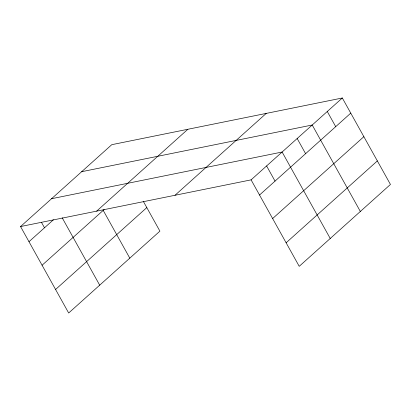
<?xml version="1.0" encoding="UTF-8"?>
<svg xmlns="http://www.w3.org/2000/svg" width="411" height="411" viewBox="0 0 411 411"><rect width="100%" height="100%" fill="white"/><g stroke="black" fill="none" stroke-linecap="round" stroke-linejoin="round"><path stroke-width="0.62" d="M20.55 226.548L111.782 144.677L342.327 97.993L390.45 184.452L299.218 266.323L251.095 179.864L20.55 226.548L68.673 313.007L159.905 231.136L143.434 201.549M28.986 241.704L53.425 219.772M96.631 211.141L187.863 129.275M42.081 265.234L104.147 209.538M55.577 289.478L146.809 207.606M175.014 195.266L266.246 113.4M251.095 179.864L342.327 97.993M259.531 195.02L350.763 113.148M272.627 218.549L363.858 136.678M286.118 242.793L377.355 160.922M81.676 171.695L312.221 125.011L360.344 211.47M51.57 198.713L282.116 152.029L330.238 238.488M327.274 111.499L335.71 126.655M297.168 138.517L305.604 153.673M266.605 165.946L275.041 181.102M103.207 210.381L129.799 258.154M62.189 217.789L99.693 285.172M41.48 222.372L44.496 227.786"/></g></svg>
